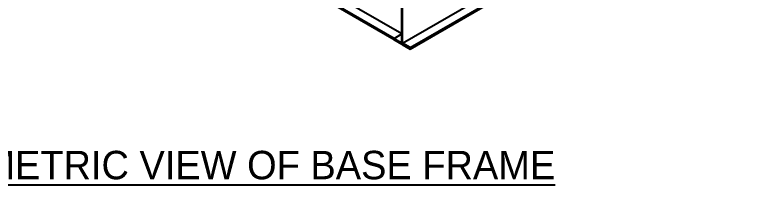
# Model space of a CAD drawing. Header units: millimetres. Extents: x 0 to 16187, y -20471 to 6290.
# Drawn here: x 8982 to 9298.8, y 3087.1 to 3158.8 of the extents above; entities that cross this region are included whole.
import ezdxf

# ---------------------------------------------------------------- set-up
doc = ezdxf.new("R2010")
doc.units = ezdxf.units.MM
doc.styles.add('ROMAND-1', font='ic-romand.shx')

msp = doc.modelspace()

# ---------------------------------------------------------------- linework, layer by layer
at = {"color": 7, "linetype": 'Continuous', "lineweight": 25}
for p, q in [((9142.18294, 3148.97342), (8932.41264, 3270.07123)), ((9145.38967, 3150.82462), (8935.61937, 3271.92244)), ((9142.18294, 3148.38143), (8932.41264, 3269.47924)), ((9145.70787, 3146.93852), (9295.61451, 3233.47778)), ((9148.9146, 3145.08731), (9298.82124, 3231.62657)), ((9148.9146, 3144.49532), (9298.82124, 3231.03458)), ((9145.38967, 3147.12221), (9145.38967, 3164.59619)), ((9145.54877, 3165.09633), (9145.54877, 3146.43837)), ((9145.70787, 3146.93852), (9145.70787, 3164.41249)), ((9142.18294, 3148.97342), (9145.38967, 3150.82462)), ((9142.18294, 3148.38143), (9142.18294, 3148.97342)), ((9142.18294, 3148.97342), (9145.38967, 3147.12221)), ((9145.54877, 3146.43837), (9142.18294, 3148.38143)), ((9145.54877, 3146.43837), (9148.9146, 3144.49532)), ((9148.9146, 3145.08731), (9145.70787, 3146.93852)), ((9148.9146, 3144.49532), (9148.9146, 3145.08731))]:
    msp.add_line(p, q, dxfattribs=at)

# ---------------------------------------------------------------- texts
at = {"color": 7, "style": 'ROMAND-1'}
msp.add_text('%%UISOMETRIC VIEW OF BASE FRAME', height=12, dxfattribs=at).set_placement((8940.95813, 3089.54433))

doc.saveas('drawing.dxf')
